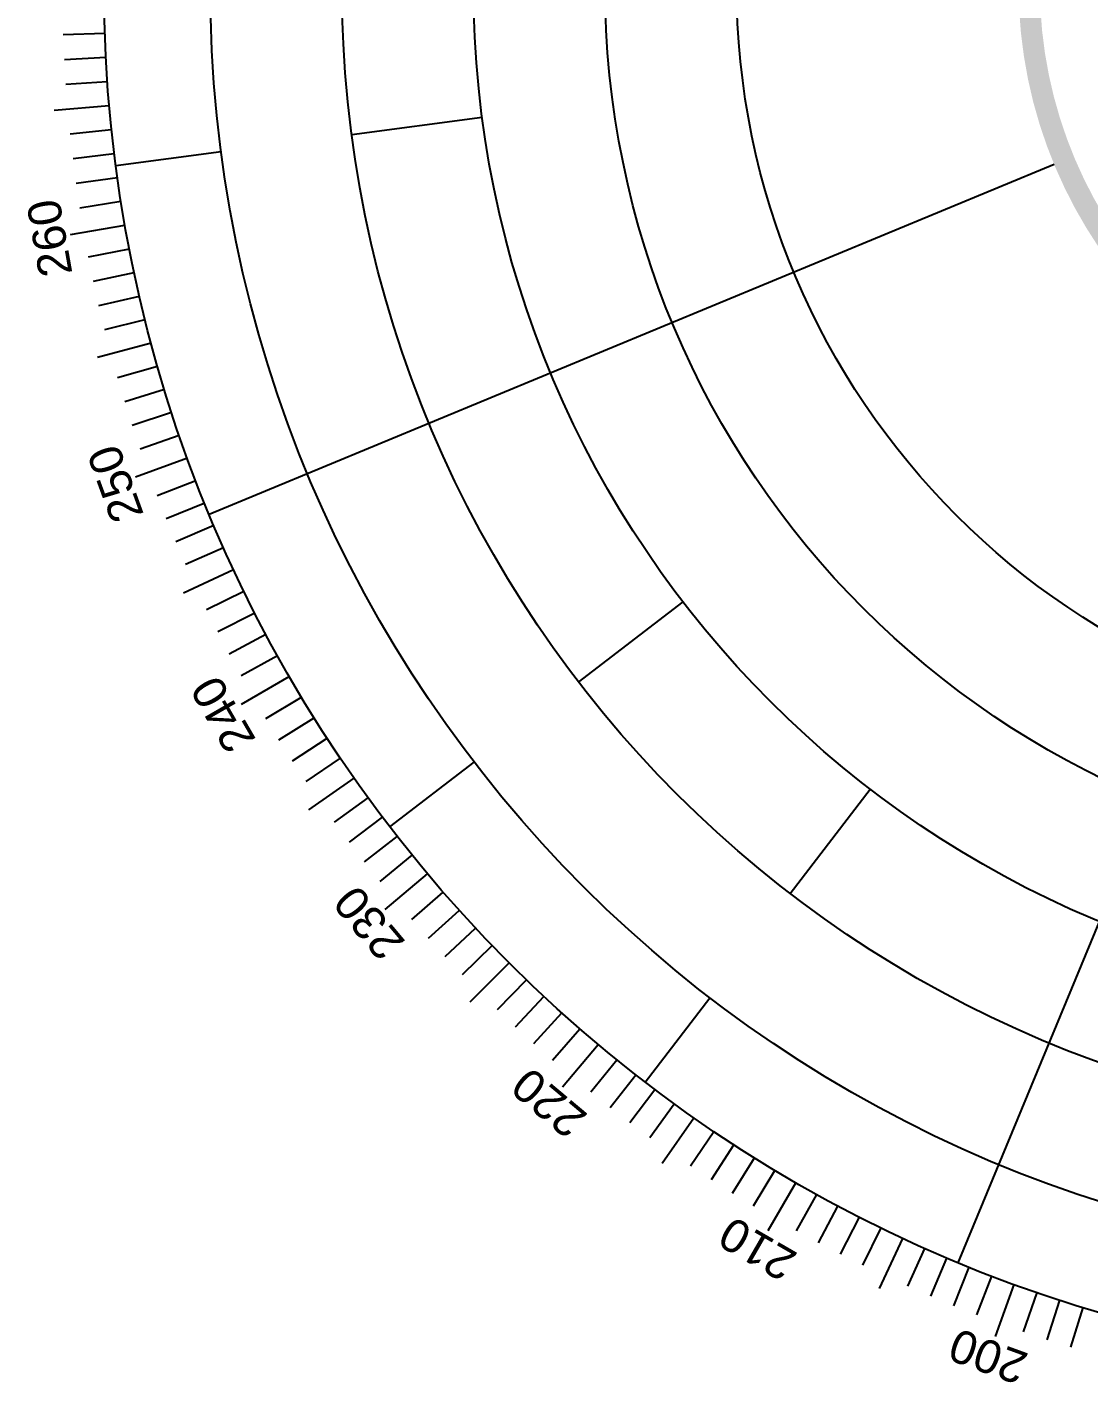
# Model space of a CAD drawing. Header units: inches. Extents: x -42 to 32733, y -42 to 2168.
# Drawn here: x -41.56 to -11.34, y -39.79 to -1.2 of the extents above; entities that cross this region are included whole.
import ezdxf

# ---------------------------------------------------------------- set-up
doc = ezdxf.new("R2010")
doc.units = ezdxf.units.IN
doc.header["$MEASUREMENT"] = 0
doc.styles.add('T1', font='arial.ttf', dxfattribs={"height": 2})

# ---------------------------------------------------------------- blocks, each defined once
blk = doc.blocks.new('QS1')
h = blk.add_hatch(color=8)
h.paths.add_polyline_path([(-339, 0, 1), (339, 0, 1)])
h.paths.add_polyline_path([(323.62, 0, -1), (-323.62, 0, -1)], flags=16)
at = {"color": 123}
for p, q in [((-1029.37, -35.95), (-999.39, -34.9)), ((-1028.59, -53.91), (-998.63, -52.34)), ((-1027.49, -71.85), (-997.56, -69.76)), ((-1024.36, -107.66), (-994.52, -104.53)), ((-1022.32, -125.53), (-992.55, -121.87)), ((-1019.98, -143.35), (-990.27, -139.17)), ((-1017.32, -161.13), (-987.69, -156.43)), ((-1011.08, -196.53), (-981.63, -190.81)), ((-1007.49, -214.15), (-978.15, -207.91)), ((-1003.6, -231.7), (-974.37, -224.95)), ((-999.4, -249.18), (-970.3, -241.92)), ((-990.1, -283.91), (-961.26, -275.64)), ((-984.99, -301.14), (-956.3, -292.37)), ((-979.59, -318.29), (-951.06, -309.02)), ((-973.88, -335.34), (-945.52, -325.57)), ((-961.59, -369.12), (-933.58, -358.37)), ((-955, -385.84), (-927.18, -374.61)), ((-948.12, -402.45), (-920.5, -390.73)), ((-940.95, -418.94), (-913.55, -406.74)), ((-925.76, -451.52), (-898.79, -438.37)), ((-917.74, -467.61), (-891.01, -453.99)), ((-909.44, -483.56), (-882.95, -469.47)), ((-900.86, -499.35), (-874.62, -484.81)), ((-882.88, -530.49), (-857.17, -515.04)), ((-873.49, -545.82), (-848.05, -529.92)), ((-863.83, -560.98), (-838.67, -544.64)), ((-853.91, -575.97), (-829.04, -559.19)), ((-833.29, -605.42), (-809.02, -587.79)), ((-822.59, -619.87), (-798.64, -601.82)), ((-811.65, -634.13), (-788.01, -615.66)), ((-800.46, -648.2), (-777.15, -629.32)), ((-777.35, -675.74), (-754.71, -656.06)), ((-765.44, -689.2), (-743.14, -669.13)), ((-753.29, -702.46), (-731.35, -682)), ((-740.92, -715.5), (-719.34, -694.66)), ((-715.5, -740.92), (-694.66, -719.34)), ((-702.46, -753.29), (-682, -731.35)), ((-689.2, -765.44), (-669.13, -743.14)), ((-675.74, -777.35), (-656.06, -754.71)), ((-648.2, -800.46), (-629.32, -777.15)), ((-634.13, -811.65), (-615.66, -788.01)), ((-619.87, -822.59), (-601.82, -798.64)), ((-605.42, -833.29), (-587.79, -809.02)), ((-575.97, -853.91), (-559.19, -829.04)), ((-560.98, -863.83), (-544.64, -838.67)), ((-545.82, -873.49), (-529.92, -848.05)), ((-530.49, -882.88), (-515.04, -857.17)), ((-499.35, -900.86), (-484.81, -874.62)), ((-483.56, -909.44), (-469.47, -882.95)), ((-467.61, -917.74), (-453.99, -891.01)), ((-451.52, -925.76), (-438.37, -898.79)), ((-418.94, -940.95), (-406.74, -913.55)), ((-402.45, -948.12), (-390.73, -920.5)), ((-385.84, -955), (-374.61, -927.18)), ((-369.12, -961.59), (-358.37, -933.58)), ((-335.34, -973.88), (-325.57, -945.52)), ((-318.29, -979.59), (-309.02, -951.06)), ((-301.14, -984.99), (-292.37, -956.3))]:
    blk.add_line(p, q, dxfattribs=at)
at = {"color": 1}
for p, q in [((-1036.04, -90.64), (-996.19, -87.16)), ((-1024.2, -180.59), (-984.81, -173.65)), ((-1004.56, -269.17), (-965.93, -258.82)), ((-977.28, -355.7), (-939.69, -342.02)), ((-942.56, -439.52), (-906.31, -422.62)), ((-900.67, -520), (-866.03, -500)), ((-851.92, -596.52), (-819.15, -573.58)), ((-796.69, -668.5), (-766.04, -642.79)), ((-735.39, -735.39), (-707.11, -707.11)), ((-668.5, -796.69), (-642.79, -766.04)), ((-596.52, -851.92), (-573.58, -819.15)), ((-520, -900.67), (-500, -866.03)), ((-439.52, -942.56), (-422.62, -906.31)), ((-355.7, -977.28), (-342.02, -939.69))]:
    blk.add_line(p, q, dxfattribs=at)
at = {"color": 5}
for p, q in [((-820.94, -108.08), (-726.64, -95.66)), ((-991.44, -130.53), (-915.24, -120.49)), ((-923.88, -382.68), (-313.2, -129.73)), ((-382.68, -923.88), (-129.73, -313.2)), ((-656.92, -504.07), (-581.46, -446.17)), ((-793.35, -608.76), (-732.37, -561.97)), ((-504.07, -656.92), (-446.17, -581.46)), ((-608.76, -793.35), (-561.97, -732.37))]:
    blk.add_line(p, q, dxfattribs=at)
for radius in [1000, 923.14, 828.02, 732.91, 637.8, 542.69]:
    blk.add_circle((0, 0), radius, dxfattribs=at)
at = {"color": 123, "style": 'T1'}
for s, rotation, p in [('260', 100, (-1022.71, -208.63)), ('250', 110, (-970.94, -383.05)), ('240', 120, (-889.68, -545.83)), ('230', 130, (-781.38, -692.03)), ('220', 140, (-649.34, -817.2)), ('210', 150, (-497.57, -917.54)), ('200', 160, (-330.68, -990.01))]:
    blk.add_text(s, height=24, rotation=rotation, dxfattribs=at).set_placement(p)
blk = doc.blocks.new('QS2')
h = blk.add_hatch(color=8)
h.paths.add_polyline_path([(-339, 0, 1), (339, 0, 1)])
h.paths.add_polyline_path([(323.62, 0, -1), (-323.62, 0, -1)], flags=16)
at = {"color": 123}
for p, q in [((-1029.37, -35.95), (-999.39, -34.9)), ((-1028.59, -53.91), (-998.63, -52.34)), ((-1027.49, -71.85), (-997.56, -69.76)), ((-1024.36, -107.66), (-994.52, -104.53)), ((-1022.32, -125.53), (-992.55, -121.87)), ((-1019.98, -143.35), (-990.27, -139.17)), ((-1017.32, -161.13), (-987.69, -156.43)), ((-1011.08, -196.53), (-981.63, -190.81)), ((-1007.49, -214.15), (-978.15, -207.91)), ((-1003.6, -231.7), (-974.37, -224.95)), ((-999.4, -249.18), (-970.3, -241.92)), ((-990.1, -283.91), (-961.26, -275.64)), ((-984.99, -301.14), (-956.3, -292.37)), ((-979.59, -318.29), (-951.06, -309.02)), ((-973.88, -335.34), (-945.52, -325.57)), ((-961.59, -369.12), (-933.58, -358.37)), ((-955, -385.84), (-927.18, -374.61)), ((-948.12, -402.45), (-920.5, -390.73)), ((-940.95, -418.94), (-913.55, -406.74)), ((-925.76, -451.52), (-898.79, -438.37)), ((-917.74, -467.61), (-891.01, -453.99)), ((-909.44, -483.56), (-882.95, -469.47)), ((-900.86, -499.35), (-874.62, -484.81)), ((-882.88, -530.49), (-857.17, -515.04)), ((-873.49, -545.82), (-848.05, -529.92)), ((-863.83, -560.98), (-838.67, -544.64)), ((-853.91, -575.97), (-829.04, -559.19)), ((-833.29, -605.42), (-809.02, -587.79)), ((-822.59, -619.87), (-798.64, -601.82)), ((-811.65, -634.13), (-788.01, -615.66)), ((-800.46, -648.2), (-777.15, -629.32)), ((-777.35, -675.74), (-754.71, -656.06)), ((-765.44, -689.2), (-743.14, -669.13)), ((-753.29, -702.46), (-731.35, -682)), ((-740.92, -715.5), (-719.34, -694.66)), ((-715.5, -740.92), (-694.66, -719.34)), ((-702.46, -753.29), (-682, -731.35)), ((-689.2, -765.44), (-669.13, -743.14)), ((-675.74, -777.35), (-656.06, -754.71)), ((-648.2, -800.46), (-629.32, -777.15)), ((-634.13, -811.65), (-615.66, -788.01)), ((-619.87, -822.59), (-601.82, -798.64)), ((-605.42, -833.29), (-587.79, -809.02)), ((-575.97, -853.91), (-559.19, -829.04)), ((-560.98, -863.83), (-544.64, -838.67)), ((-545.82, -873.49), (-529.92, -848.05)), ((-530.49, -882.88), (-515.04, -857.17)), ((-499.35, -900.86), (-484.81, -874.62)), ((-483.56, -909.44), (-469.47, -882.95)), ((-467.61, -917.74), (-453.99, -891.01)), ((-451.52, -925.76), (-438.37, -898.79)), ((-418.94, -940.95), (-406.74, -913.55)), ((-402.45, -948.12), (-390.73, -920.5)), ((-385.84, -955), (-374.61, -927.18)), ((-369.12, -961.59), (-358.37, -933.58)), ((-335.34, -973.88), (-325.57, -945.52)), ((-318.29, -979.59), (-309.02, -951.06)), ((-301.14, -984.99), (-292.37, -956.3))]:
    blk.add_line(p, q, dxfattribs=at)
at = {"color": 1}
for p, q in [((-1036.04, -90.64), (-996.19, -87.16)), ((-1024.2, -180.59), (-984.81, -173.65)), ((-1004.56, -269.17), (-965.93, -258.82)), ((-977.28, -355.7), (-939.69, -342.02)), ((-942.56, -439.52), (-906.31, -422.62)), ((-900.67, -520), (-866.03, -500)), ((-851.92, -596.52), (-819.15, -573.58)), ((-796.69, -668.5), (-766.04, -642.79)), ((-735.39, -735.39), (-707.11, -707.11)), ((-668.5, -796.69), (-642.79, -766.04)), ((-596.52, -851.92), (-573.58, -819.15)), ((-520, -900.67), (-500, -866.03)), ((-439.52, -942.56), (-422.62, -906.31)), ((-355.7, -977.28), (-342.02, -939.69))]:
    blk.add_line(p, q, dxfattribs=at)
at = {"color": 5}
for p, q in [((-820.94, -108.08), (-726.64, -95.66)), ((-991.44, -130.53), (-915.24, -120.49)), ((-923.88, -382.68), (-313.2, -129.73)), ((-382.68, -923.88), (-129.73, -313.2)), ((-656.92, -504.07), (-581.46, -446.17)), ((-793.35, -608.76), (-732.37, -561.97)), ((-504.07, -656.92), (-446.17, -581.46)), ((-608.76, -793.35), (-561.97, -732.37))]:
    blk.add_line(p, q, dxfattribs=at)
for radius in [1000, 923.14, 828.02, 732.91, 637.8, 542.69]:
    blk.add_circle((0, 0), radius, dxfattribs=at)
at = {"color": 123, "style": 'T1'}
for s, rotation, p in [('260', 100, (-1022.71, -208.63)), ('250', 110, (-970.94, -383.05)), ('240', 120, (-889.68, -545.83)), ('230', 130, (-781.38, -692.03)), ('220', 140, (-649.34, -817.2)), ('210', 150, (-497.57, -917.54)), ('200', 160, (-330.68, -990.01))]:
    blk.add_text(s, height=24, rotation=rotation, dxfattribs=at).set_placement(p)
blk = doc.blocks.new('QS3')
h = blk.add_hatch(color=8)
h.paths.add_polyline_path([(-339, 0, 1), (339, 0, 1)])
h.paths.add_polyline_path([(323.62, 0, -1), (-323.62, 0, -1)], flags=16)
at = {"color": 123}
for p, q in [((-1029.37, -35.95), (-999.39, -34.9)), ((-1028.59, -53.91), (-998.63, -52.34)), ((-1027.49, -71.85), (-997.56, -69.76)), ((-1024.36, -107.66), (-994.52, -104.53)), ((-1022.32, -125.53), (-992.55, -121.87)), ((-1019.98, -143.35), (-990.27, -139.17)), ((-1017.32, -161.13), (-987.69, -156.43)), ((-1011.08, -196.53), (-981.63, -190.81)), ((-1007.49, -214.15), (-978.15, -207.91)), ((-1003.6, -231.7), (-974.37, -224.95)), ((-999.4, -249.18), (-970.3, -241.92)), ((-990.1, -283.91), (-961.26, -275.64)), ((-984.99, -301.14), (-956.3, -292.37)), ((-979.59, -318.29), (-951.06, -309.02)), ((-973.88, -335.34), (-945.52, -325.57)), ((-961.59, -369.12), (-933.58, -358.37)), ((-955, -385.84), (-927.18, -374.61)), ((-948.12, -402.45), (-920.5, -390.73)), ((-940.95, -418.94), (-913.55, -406.74)), ((-925.76, -451.52), (-898.79, -438.37)), ((-917.74, -467.61), (-891.01, -453.99)), ((-909.44, -483.56), (-882.95, -469.47)), ((-900.86, -499.35), (-874.62, -484.81)), ((-882.88, -530.49), (-857.17, -515.04)), ((-873.49, -545.82), (-848.05, -529.92)), ((-863.83, -560.98), (-838.67, -544.64)), ((-853.91, -575.97), (-829.04, -559.19)), ((-833.29, -605.42), (-809.02, -587.79)), ((-822.59, -619.87), (-798.64, -601.82)), ((-811.65, -634.13), (-788.01, -615.66)), ((-800.46, -648.2), (-777.15, -629.32)), ((-777.35, -675.74), (-754.71, -656.06)), ((-765.44, -689.2), (-743.14, -669.13)), ((-753.29, -702.46), (-731.35, -682)), ((-740.92, -715.5), (-719.34, -694.66)), ((-715.5, -740.92), (-694.66, -719.34)), ((-702.46, -753.29), (-682, -731.35)), ((-689.2, -765.44), (-669.13, -743.14)), ((-675.74, -777.35), (-656.06, -754.71)), ((-648.2, -800.46), (-629.32, -777.15)), ((-634.13, -811.65), (-615.66, -788.01)), ((-619.87, -822.59), (-601.82, -798.64)), ((-605.42, -833.29), (-587.79, -809.02)), ((-575.97, -853.91), (-559.19, -829.04)), ((-560.98, -863.83), (-544.64, -838.67)), ((-545.82, -873.49), (-529.92, -848.05)), ((-530.49, -882.88), (-515.04, -857.17)), ((-499.35, -900.86), (-484.81, -874.62)), ((-483.56, -909.44), (-469.47, -882.95)), ((-467.61, -917.74), (-453.99, -891.01)), ((-451.52, -925.76), (-438.37, -898.79)), ((-418.94, -940.95), (-406.74, -913.55)), ((-402.45, -948.12), (-390.73, -920.5)), ((-385.84, -955), (-374.61, -927.18)), ((-369.12, -961.59), (-358.37, -933.58)), ((-335.34, -973.88), (-325.57, -945.52)), ((-318.29, -979.59), (-309.02, -951.06)), ((-301.14, -984.99), (-292.37, -956.3))]:
    blk.add_line(p, q, dxfattribs=at)
at = {"color": 1}
for p, q in [((-1036.04, -90.64), (-996.19, -87.16)), ((-1024.2, -180.59), (-984.81, -173.65)), ((-1004.56, -269.17), (-965.93, -258.82)), ((-977.28, -355.7), (-939.69, -342.02)), ((-942.56, -439.52), (-906.31, -422.62)), ((-900.67, -520), (-866.03, -500)), ((-851.92, -596.52), (-819.15, -573.58)), ((-796.69, -668.5), (-766.04, -642.79)), ((-735.39, -735.39), (-707.11, -707.11)), ((-668.5, -796.69), (-642.79, -766.04)), ((-596.52, -851.92), (-573.58, -819.15)), ((-520, -900.67), (-500, -866.03)), ((-439.52, -942.56), (-422.62, -906.31)), ((-355.7, -977.28), (-342.02, -939.69))]:
    blk.add_line(p, q, dxfattribs=at)
at = {"color": 5}
for p, q in [((-820.94, -108.08), (-726.64, -95.66)), ((-991.44, -130.53), (-915.24, -120.49)), ((-923.88, -382.68), (-313.2, -129.73)), ((-382.68, -923.88), (-129.73, -313.2)), ((-656.92, -504.07), (-581.46, -446.17)), ((-793.35, -608.76), (-732.37, -561.97)), ((-504.07, -656.92), (-446.17, -581.46)), ((-608.76, -793.35), (-561.97, -732.37))]:
    blk.add_line(p, q, dxfattribs=at)
for radius in [1000, 923.14, 828.02, 732.91, 637.8, 542.69]:
    blk.add_circle((0, 0), radius, dxfattribs=at)
at = {"color": 123, "style": 'T1'}
for s, rotation, p in [('260', 100, (-1022.71, -208.63)), ('250', 110, (-970.94, -383.05)), ('240', 120, (-889.68, -545.83)), ('230', 130, (-781.38, -692.03)), ('220', 140, (-649.34, -817.2)), ('210', 150, (-497.57, -917.54)), ('200', 160, (-330.68, -990.01))]:
    blk.add_text(s, height=24, rotation=rotation, dxfattribs=at).set_placement(p)
blk = doc.blocks.new('QS4')
h = blk.add_hatch(color=8)
h.paths.add_polyline_path([(-339, 0, 1), (339, 0, 1)])
h.paths.add_polyline_path([(323.62, 0, -1), (-323.62, 0, -1)], flags=16)
at = {"color": 123}
for p, q in [((-1029.37, -35.95), (-999.39, -34.9)), ((-1028.59, -53.91), (-998.63, -52.34)), ((-1027.49, -71.85), (-997.56, -69.76)), ((-1024.36, -107.66), (-994.52, -104.53)), ((-1022.32, -125.53), (-992.55, -121.87)), ((-1019.98, -143.35), (-990.27, -139.17)), ((-1017.32, -161.13), (-987.69, -156.43)), ((-1011.08, -196.53), (-981.63, -190.81)), ((-1007.49, -214.15), (-978.15, -207.91)), ((-1003.6, -231.7), (-974.37, -224.95)), ((-999.4, -249.18), (-970.3, -241.92)), ((-990.1, -283.91), (-961.26, -275.64)), ((-984.99, -301.14), (-956.3, -292.37)), ((-979.59, -318.29), (-951.06, -309.02)), ((-973.88, -335.34), (-945.52, -325.57)), ((-961.59, -369.12), (-933.58, -358.37)), ((-955, -385.84), (-927.18, -374.61)), ((-948.12, -402.45), (-920.5, -390.73)), ((-940.95, -418.94), (-913.55, -406.74)), ((-925.76, -451.52), (-898.79, -438.37)), ((-917.74, -467.61), (-891.01, -453.99)), ((-909.44, -483.56), (-882.95, -469.47)), ((-900.86, -499.35), (-874.62, -484.81)), ((-882.88, -530.49), (-857.17, -515.04)), ((-873.49, -545.82), (-848.05, -529.92)), ((-863.83, -560.98), (-838.67, -544.64)), ((-853.91, -575.97), (-829.04, -559.19)), ((-833.29, -605.42), (-809.02, -587.79)), ((-822.59, -619.87), (-798.64, -601.82)), ((-811.65, -634.13), (-788.01, -615.66)), ((-800.46, -648.2), (-777.15, -629.32)), ((-777.35, -675.74), (-754.71, -656.06)), ((-765.44, -689.2), (-743.14, -669.13)), ((-753.29, -702.46), (-731.35, -682)), ((-740.92, -715.5), (-719.34, -694.66)), ((-715.5, -740.92), (-694.66, -719.34)), ((-702.46, -753.29), (-682, -731.35)), ((-689.2, -765.44), (-669.13, -743.14)), ((-675.74, -777.35), (-656.06, -754.71)), ((-648.2, -800.46), (-629.32, -777.15)), ((-634.13, -811.65), (-615.66, -788.01)), ((-619.87, -822.59), (-601.82, -798.64)), ((-605.42, -833.29), (-587.79, -809.02)), ((-575.97, -853.91), (-559.19, -829.04)), ((-560.98, -863.83), (-544.64, -838.67)), ((-545.82, -873.49), (-529.92, -848.05)), ((-530.49, -882.88), (-515.04, -857.17)), ((-499.35, -900.86), (-484.81, -874.62)), ((-483.56, -909.44), (-469.47, -882.95)), ((-467.61, -917.74), (-453.99, -891.01)), ((-451.52, -925.76), (-438.37, -898.79)), ((-418.94, -940.95), (-406.74, -913.55)), ((-402.45, -948.12), (-390.73, -920.5)), ((-385.84, -955), (-374.61, -927.18)), ((-369.12, -961.59), (-358.37, -933.58)), ((-335.34, -973.88), (-325.57, -945.52)), ((-318.29, -979.59), (-309.02, -951.06)), ((-301.14, -984.99), (-292.37, -956.3))]:
    blk.add_line(p, q, dxfattribs=at)
at = {"color": 1}
for p, q in [((-1036.04, -90.64), (-996.19, -87.16)), ((-1024.2, -180.59), (-984.81, -173.65)), ((-1004.56, -269.17), (-965.93, -258.82)), ((-977.28, -355.7), (-939.69, -342.02)), ((-942.56, -439.52), (-906.31, -422.62)), ((-900.67, -520), (-866.03, -500)), ((-851.92, -596.52), (-819.15, -573.58)), ((-796.69, -668.5), (-766.04, -642.79)), ((-735.39, -735.39), (-707.11, -707.11)), ((-668.5, -796.69), (-642.79, -766.04)), ((-596.52, -851.92), (-573.58, -819.15)), ((-520, -900.67), (-500, -866.03)), ((-439.52, -942.56), (-422.62, -906.31)), ((-355.7, -977.28), (-342.02, -939.69))]:
    blk.add_line(p, q, dxfattribs=at)
at = {"color": 5}
for p, q in [((-820.94, -108.08), (-726.64, -95.66)), ((-991.44, -130.53), (-915.24, -120.49)), ((-923.88, -382.68), (-313.2, -129.73)), ((-382.68, -923.88), (-129.73, -313.2)), ((-656.92, -504.07), (-581.46, -446.17)), ((-793.35, -608.76), (-732.37, -561.97)), ((-504.07, -656.92), (-446.17, -581.46)), ((-608.76, -793.35), (-561.97, -732.37))]:
    blk.add_line(p, q, dxfattribs=at)
for radius in [1000, 923.14, 828.02, 732.91, 637.8, 542.69]:
    blk.add_circle((0, 0), radius, dxfattribs=at)
at = {"color": 123, "style": 'T1'}
for s, rotation, p in [('260', 100, (-1022.71, -208.63)), ('250', 110, (-970.94, -383.05)), ('240', 120, (-889.68, -545.83)), ('230', 130, (-781.38, -692.03)), ('220', 140, (-649.34, -817.2)), ('210', 150, (-497.57, -917.54)), ('200', 160, (-330.68, -990.01))]:
    blk.add_text(s, height=24, rotation=rotation, dxfattribs=at).set_placement(p)
blk = doc.blocks.new('QS5')
h = blk.add_hatch(color=8)
h.paths.add_polyline_path([(-339, 0, 1), (339, 0, 1)])
h.paths.add_polyline_path([(323.62, 0, -1), (-323.62, 0, -1)], flags=16)
at = {"color": 123}
for p, q in [((-1029.37, -35.95), (-999.39, -34.9)), ((-1028.59, -53.91), (-998.63, -52.34)), ((-1027.49, -71.85), (-997.56, -69.76)), ((-1024.36, -107.66), (-994.52, -104.53)), ((-1022.32, -125.53), (-992.55, -121.87)), ((-1019.98, -143.35), (-990.27, -139.17)), ((-1017.32, -161.13), (-987.69, -156.43)), ((-1011.08, -196.53), (-981.63, -190.81)), ((-1007.49, -214.15), (-978.15, -207.91)), ((-1003.6, -231.7), (-974.37, -224.95)), ((-999.4, -249.18), (-970.3, -241.92)), ((-990.1, -283.91), (-961.26, -275.64)), ((-984.99, -301.14), (-956.3, -292.37)), ((-979.59, -318.29), (-951.06, -309.02)), ((-973.88, -335.34), (-945.52, -325.57)), ((-961.59, -369.12), (-933.58, -358.37)), ((-955, -385.84), (-927.18, -374.61)), ((-948.12, -402.45), (-920.5, -390.73)), ((-940.95, -418.94), (-913.55, -406.74)), ((-925.76, -451.52), (-898.79, -438.37)), ((-917.74, -467.61), (-891.01, -453.99)), ((-909.44, -483.56), (-882.95, -469.47)), ((-900.86, -499.35), (-874.62, -484.81)), ((-882.88, -530.49), (-857.17, -515.04)), ((-873.49, -545.82), (-848.05, -529.92)), ((-863.83, -560.98), (-838.67, -544.64)), ((-853.91, -575.97), (-829.04, -559.19)), ((-833.29, -605.42), (-809.02, -587.79)), ((-822.59, -619.87), (-798.64, -601.82)), ((-811.65, -634.13), (-788.01, -615.66)), ((-800.46, -648.2), (-777.15, -629.32)), ((-777.35, -675.74), (-754.71, -656.06)), ((-765.44, -689.2), (-743.14, -669.13)), ((-753.29, -702.46), (-731.35, -682)), ((-740.92, -715.5), (-719.34, -694.66)), ((-715.5, -740.92), (-694.66, -719.34)), ((-702.46, -753.29), (-682, -731.35)), ((-689.2, -765.44), (-669.13, -743.14)), ((-675.74, -777.35), (-656.06, -754.71)), ((-648.2, -800.46), (-629.32, -777.15)), ((-634.13, -811.65), (-615.66, -788.01)), ((-619.87, -822.59), (-601.82, -798.64)), ((-605.42, -833.29), (-587.79, -809.02)), ((-575.97, -853.91), (-559.19, -829.04)), ((-560.98, -863.83), (-544.64, -838.67)), ((-545.82, -873.49), (-529.92, -848.05)), ((-530.49, -882.88), (-515.04, -857.17)), ((-499.35, -900.86), (-484.81, -874.62)), ((-483.56, -909.44), (-469.47, -882.95)), ((-467.61, -917.74), (-453.99, -891.01)), ((-451.52, -925.76), (-438.37, -898.79)), ((-418.94, -940.95), (-406.74, -913.55)), ((-402.45, -948.12), (-390.73, -920.5)), ((-385.84, -955), (-374.61, -927.18)), ((-369.12, -961.59), (-358.37, -933.58)), ((-335.34, -973.88), (-325.57, -945.52)), ((-318.29, -979.59), (-309.02, -951.06)), ((-301.14, -984.99), (-292.37, -956.3))]:
    blk.add_line(p, q, dxfattribs=at)
at = {"color": 1}
for p, q in [((-1036.04, -90.64), (-996.19, -87.16)), ((-1024.2, -180.59), (-984.81, -173.65)), ((-1004.56, -269.17), (-965.93, -258.82)), ((-977.28, -355.7), (-939.69, -342.02)), ((-942.56, -439.52), (-906.31, -422.62)), ((-900.67, -520), (-866.03, -500)), ((-851.92, -596.52), (-819.15, -573.58)), ((-796.69, -668.5), (-766.04, -642.79)), ((-735.39, -735.39), (-707.11, -707.11)), ((-668.5, -796.69), (-642.79, -766.04)), ((-596.52, -851.92), (-573.58, -819.15)), ((-520, -900.67), (-500, -866.03)), ((-439.52, -942.56), (-422.62, -906.31)), ((-355.7, -977.28), (-342.02, -939.69))]:
    blk.add_line(p, q, dxfattribs=at)
at = {"color": 5}
for p, q in [((-820.94, -108.08), (-726.64, -95.66)), ((-991.44, -130.53), (-915.24, -120.49)), ((-923.88, -382.68), (-313.2, -129.73)), ((-382.68, -923.88), (-129.73, -313.2)), ((-656.92, -504.07), (-581.46, -446.17)), ((-793.35, -608.76), (-732.37, -561.97)), ((-504.07, -656.92), (-446.17, -581.46)), ((-608.76, -793.35), (-561.97, -732.37))]:
    blk.add_line(p, q, dxfattribs=at)
for radius in [1000, 923.14, 828.02, 732.91, 637.8, 542.69]:
    blk.add_circle((0, 0), radius, dxfattribs=at)
at = {"color": 123, "style": 'T1'}
for s, rotation, p in [('260', 100, (-1022.71, -208.63)), ('250', 110, (-970.94, -383.05)), ('240', 120, (-889.68, -545.83)), ('230', 130, (-781.38, -692.03)), ('220', 140, (-649.34, -817.2)), ('210', 150, (-497.57, -917.54)), ('200', 160, (-330.68, -990.01))]:
    blk.add_text(s, height=24, rotation=rotation, dxfattribs=at).set_placement(p)
blk = doc.blocks.new('QS6')
h = blk.add_hatch(color=8)
h.paths.add_polyline_path([(-339, 0, 1), (339, 0, 1)])
h.paths.add_polyline_path([(323.62, 0, -1), (-323.62, 0, -1)], flags=16)
at = {"color": 123}
for p, q in [((-1029.37, -35.95), (-999.39, -34.9)), ((-1028.59, -53.91), (-998.63, -52.34)), ((-1027.49, -71.85), (-997.56, -69.76)), ((-1024.36, -107.66), (-994.52, -104.53)), ((-1022.32, -125.53), (-992.55, -121.87)), ((-1019.98, -143.35), (-990.27, -139.17)), ((-1017.32, -161.13), (-987.69, -156.43)), ((-1011.08, -196.53), (-981.63, -190.81)), ((-1007.49, -214.15), (-978.15, -207.91)), ((-1003.6, -231.7), (-974.37, -224.95)), ((-999.4, -249.18), (-970.3, -241.92)), ((-990.1, -283.91), (-961.26, -275.64)), ((-984.99, -301.14), (-956.3, -292.37)), ((-979.59, -318.29), (-951.06, -309.02)), ((-973.88, -335.34), (-945.52, -325.57)), ((-961.59, -369.12), (-933.58, -358.37)), ((-955, -385.84), (-927.18, -374.61)), ((-948.12, -402.45), (-920.5, -390.73)), ((-940.95, -418.94), (-913.55, -406.74)), ((-925.76, -451.52), (-898.79, -438.37)), ((-917.74, -467.61), (-891.01, -453.99)), ((-909.44, -483.56), (-882.95, -469.47)), ((-900.86, -499.35), (-874.62, -484.81)), ((-882.88, -530.49), (-857.17, -515.04)), ((-873.49, -545.82), (-848.05, -529.92)), ((-863.83, -560.98), (-838.67, -544.64)), ((-853.91, -575.97), (-829.04, -559.19)), ((-833.29, -605.42), (-809.02, -587.79)), ((-822.59, -619.87), (-798.64, -601.82)), ((-811.65, -634.13), (-788.01, -615.66)), ((-800.46, -648.2), (-777.15, -629.32)), ((-777.35, -675.74), (-754.71, -656.06)), ((-765.44, -689.2), (-743.14, -669.13)), ((-753.29, -702.46), (-731.35, -682)), ((-740.92, -715.5), (-719.34, -694.66)), ((-715.5, -740.92), (-694.66, -719.34)), ((-702.46, -753.29), (-682, -731.35)), ((-689.2, -765.44), (-669.13, -743.14)), ((-675.74, -777.35), (-656.06, -754.71)), ((-648.2, -800.46), (-629.32, -777.15)), ((-634.13, -811.65), (-615.66, -788.01)), ((-619.87, -822.59), (-601.82, -798.64)), ((-605.42, -833.29), (-587.79, -809.02)), ((-575.97, -853.91), (-559.19, -829.04)), ((-560.98, -863.83), (-544.64, -838.67)), ((-545.82, -873.49), (-529.92, -848.05)), ((-530.49, -882.88), (-515.04, -857.17)), ((-499.35, -900.86), (-484.81, -874.62)), ((-483.56, -909.44), (-469.47, -882.95)), ((-467.61, -917.74), (-453.99, -891.01)), ((-451.52, -925.76), (-438.37, -898.79)), ((-418.94, -940.95), (-406.74, -913.55)), ((-402.45, -948.12), (-390.73, -920.5)), ((-385.84, -955), (-374.61, -927.18)), ((-369.12, -961.59), (-358.37, -933.58)), ((-335.34, -973.88), (-325.57, -945.52)), ((-318.29, -979.59), (-309.02, -951.06)), ((-301.14, -984.99), (-292.37, -956.3))]:
    blk.add_line(p, q, dxfattribs=at)
at = {"color": 1}
for p, q in [((-1036.04, -90.64), (-996.19, -87.16)), ((-1024.2, -180.59), (-984.81, -173.65)), ((-1004.56, -269.17), (-965.93, -258.82)), ((-977.28, -355.7), (-939.69, -342.02)), ((-942.56, -439.52), (-906.31, -422.62)), ((-900.67, -520), (-866.03, -500)), ((-851.92, -596.52), (-819.15, -573.58)), ((-796.69, -668.5), (-766.04, -642.79)), ((-735.39, -735.39), (-707.11, -707.11)), ((-668.5, -796.69), (-642.79, -766.04)), ((-596.52, -851.92), (-573.58, -819.15)), ((-520, -900.67), (-500, -866.03)), ((-439.52, -942.56), (-422.62, -906.31)), ((-355.7, -977.28), (-342.02, -939.69))]:
    blk.add_line(p, q, dxfattribs=at)
at = {"color": 5}
for p, q in [((-820.94, -108.08), (-726.64, -95.66)), ((-991.44, -130.53), (-915.24, -120.49)), ((-923.88, -382.68), (-313.2, -129.73)), ((-382.68, -923.88), (-129.73, -313.2)), ((-656.92, -504.07), (-581.46, -446.17)), ((-793.35, -608.76), (-732.37, -561.97)), ((-504.07, -656.92), (-446.17, -581.46)), ((-608.76, -793.35), (-561.97, -732.37))]:
    blk.add_line(p, q, dxfattribs=at)
for radius in [1000, 923.14, 828.02, 732.91, 637.8, 542.69]:
    blk.add_circle((0, 0), radius, dxfattribs=at)
at = {"color": 123, "style": 'T1'}
for s, rotation, p in [('260', 100, (-1022.71, -208.63)), ('250', 110, (-970.94, -383.05)), ('240', 120, (-889.68, -545.83)), ('230', 130, (-781.38, -692.03)), ('220', 140, (-649.34, -817.2)), ('210', 150, (-497.57, -917.54)), ('200', 160, (-330.68, -990.01))]:
    blk.add_text(s, height=24, rotation=rotation, dxfattribs=at).set_placement(p)
blk = doc.blocks.new('QS7')
h = blk.add_hatch(color=8)
h.paths.add_polyline_path([(-339, 0, 1), (339, 0, 1)])
h.paths.add_polyline_path([(323.62, 0, -1), (-323.62, 0, -1)], flags=16)
at = {"color": 123}
for p, q in [((-1029.37, -35.95), (-999.39, -34.9)), ((-1028.59, -53.91), (-998.63, -52.34)), ((-1027.49, -71.85), (-997.56, -69.76)), ((-1024.36, -107.66), (-994.52, -104.53)), ((-1022.32, -125.53), (-992.55, -121.87)), ((-1019.98, -143.35), (-990.27, -139.17)), ((-1017.32, -161.13), (-987.69, -156.43)), ((-1011.08, -196.53), (-981.63, -190.81)), ((-1007.49, -214.15), (-978.15, -207.91)), ((-1003.6, -231.7), (-974.37, -224.95)), ((-999.4, -249.18), (-970.3, -241.92)), ((-990.1, -283.91), (-961.26, -275.64)), ((-984.99, -301.14), (-956.3, -292.37)), ((-979.59, -318.29), (-951.06, -309.02)), ((-973.88, -335.34), (-945.52, -325.57)), ((-961.59, -369.12), (-933.58, -358.37)), ((-955, -385.84), (-927.18, -374.61)), ((-948.12, -402.45), (-920.5, -390.73)), ((-940.95, -418.94), (-913.55, -406.74)), ((-925.76, -451.52), (-898.79, -438.37)), ((-917.74, -467.61), (-891.01, -453.99)), ((-909.44, -483.56), (-882.95, -469.47)), ((-900.86, -499.35), (-874.62, -484.81)), ((-882.88, -530.49), (-857.17, -515.04)), ((-873.49, -545.82), (-848.05, -529.92)), ((-863.83, -560.98), (-838.67, -544.64)), ((-853.91, -575.97), (-829.04, -559.19)), ((-833.29, -605.42), (-809.02, -587.79)), ((-822.59, -619.87), (-798.64, -601.82)), ((-811.65, -634.13), (-788.01, -615.66)), ((-800.46, -648.2), (-777.15, -629.32)), ((-777.35, -675.74), (-754.71, -656.06)), ((-765.44, -689.2), (-743.14, -669.13)), ((-753.29, -702.46), (-731.35, -682)), ((-740.92, -715.5), (-719.34, -694.66)), ((-715.5, -740.92), (-694.66, -719.34)), ((-702.46, -753.29), (-682, -731.35)), ((-689.2, -765.44), (-669.13, -743.14)), ((-675.74, -777.35), (-656.06, -754.71)), ((-648.2, -800.46), (-629.32, -777.15)), ((-634.13, -811.65), (-615.66, -788.01)), ((-619.87, -822.59), (-601.82, -798.64)), ((-605.42, -833.29), (-587.79, -809.02)), ((-575.97, -853.91), (-559.19, -829.04)), ((-560.98, -863.83), (-544.64, -838.67)), ((-545.82, -873.49), (-529.92, -848.05)), ((-530.49, -882.88), (-515.04, -857.17)), ((-499.35, -900.86), (-484.81, -874.62)), ((-483.56, -909.44), (-469.47, -882.95)), ((-467.61, -917.74), (-453.99, -891.01)), ((-451.52, -925.76), (-438.37, -898.79)), ((-418.94, -940.95), (-406.74, -913.55)), ((-402.45, -948.12), (-390.73, -920.5)), ((-385.84, -955), (-374.61, -927.18)), ((-369.12, -961.59), (-358.37, -933.58)), ((-335.34, -973.88), (-325.57, -945.52)), ((-318.29, -979.59), (-309.02, -951.06)), ((-301.14, -984.99), (-292.37, -956.3))]:
    blk.add_line(p, q, dxfattribs=at)
at = {"color": 1}
for p, q in [((-1036.04, -90.64), (-996.19, -87.16)), ((-1024.2, -180.59), (-984.81, -173.65)), ((-1004.56, -269.17), (-965.93, -258.82)), ((-977.28, -355.7), (-939.69, -342.02)), ((-942.56, -439.52), (-906.31, -422.62)), ((-900.67, -520), (-866.03, -500)), ((-851.92, -596.52), (-819.15, -573.58)), ((-796.69, -668.5), (-766.04, -642.79)), ((-735.39, -735.39), (-707.11, -707.11)), ((-668.5, -796.69), (-642.79, -766.04)), ((-596.52, -851.92), (-573.58, -819.15)), ((-520, -900.67), (-500, -866.03)), ((-439.52, -942.56), (-422.62, -906.31)), ((-355.7, -977.28), (-342.02, -939.69))]:
    blk.add_line(p, q, dxfattribs=at)
at = {"color": 5}
for p, q in [((-820.94, -108.08), (-726.64, -95.66)), ((-991.44, -130.53), (-915.24, -120.49)), ((-923.88, -382.68), (-313.2, -129.73)), ((-382.68, -923.88), (-129.73, -313.2)), ((-656.92, -504.07), (-581.46, -446.17)), ((-793.35, -608.76), (-732.37, -561.97)), ((-504.07, -656.92), (-446.17, -581.46)), ((-608.76, -793.35), (-561.97, -732.37))]:
    blk.add_line(p, q, dxfattribs=at)
for radius in [1000, 923.14, 828.02, 732.91, 637.8, 542.69]:
    blk.add_circle((0, 0), radius, dxfattribs=at)
at = {"color": 123, "style": 'T1'}
for s, rotation, p in [('260', 100, (-1022.71, -208.63)), ('250', 110, (-970.94, -383.05)), ('240', 120, (-889.68, -545.83)), ('230', 130, (-781.38, -692.03)), ('220', 140, (-649.34, -817.2)), ('210', 150, (-497.57, -917.54)), ('200', 160, (-330.68, -990.01))]:
    blk.add_text(s, height=24, rotation=rotation, dxfattribs=at).set_placement(p)
blk = doc.blocks.new('QS8')
h = blk.add_hatch(color=8)
h.paths.add_polyline_path([(-339, 0, 1), (339, 0, 1)])
h.paths.add_polyline_path([(323.62, 0, -1), (-323.62, 0, -1)], flags=16)
at = {"color": 123}
for p, q in [((-1029.37, -35.95), (-999.39, -34.9)), ((-1028.59, -53.91), (-998.63, -52.34)), ((-1027.49, -71.85), (-997.56, -69.76)), ((-1024.36, -107.66), (-994.52, -104.53)), ((-1022.32, -125.53), (-992.55, -121.87)), ((-1019.98, -143.35), (-990.27, -139.17)), ((-1017.32, -161.13), (-987.69, -156.43)), ((-1011.08, -196.53), (-981.63, -190.81)), ((-1007.49, -214.15), (-978.15, -207.91)), ((-1003.6, -231.7), (-974.37, -224.95)), ((-999.4, -249.18), (-970.3, -241.92)), ((-990.1, -283.91), (-961.26, -275.64)), ((-984.99, -301.14), (-956.3, -292.37)), ((-979.59, -318.29), (-951.06, -309.02)), ((-973.88, -335.34), (-945.52, -325.57)), ((-961.59, -369.12), (-933.58, -358.37)), ((-955, -385.84), (-927.18, -374.61)), ((-948.12, -402.45), (-920.5, -390.73)), ((-940.95, -418.94), (-913.55, -406.74)), ((-925.76, -451.52), (-898.79, -438.37)), ((-917.74, -467.61), (-891.01, -453.99)), ((-909.44, -483.56), (-882.95, -469.47)), ((-900.86, -499.35), (-874.62, -484.81)), ((-882.88, -530.49), (-857.17, -515.04)), ((-873.49, -545.82), (-848.05, -529.92)), ((-863.83, -560.98), (-838.67, -544.64)), ((-853.91, -575.97), (-829.04, -559.19)), ((-833.29, -605.42), (-809.02, -587.79)), ((-822.59, -619.87), (-798.64, -601.82)), ((-811.65, -634.13), (-788.01, -615.66)), ((-800.46, -648.2), (-777.15, -629.32)), ((-777.35, -675.74), (-754.71, -656.06)), ((-765.44, -689.2), (-743.14, -669.13)), ((-753.29, -702.46), (-731.35, -682)), ((-740.92, -715.5), (-719.34, -694.66)), ((-715.5, -740.92), (-694.66, -719.34)), ((-702.46, -753.29), (-682, -731.35)), ((-689.2, -765.44), (-669.13, -743.14)), ((-675.74, -777.35), (-656.06, -754.71)), ((-648.2, -800.46), (-629.32, -777.15)), ((-634.13, -811.65), (-615.66, -788.01)), ((-619.87, -822.59), (-601.82, -798.64)), ((-605.42, -833.29), (-587.79, -809.02)), ((-575.97, -853.91), (-559.19, -829.04)), ((-560.98, -863.83), (-544.64, -838.67)), ((-545.82, -873.49), (-529.92, -848.05)), ((-530.49, -882.88), (-515.04, -857.17)), ((-499.35, -900.86), (-484.81, -874.62)), ((-483.56, -909.44), (-469.47, -882.95)), ((-467.61, -917.74), (-453.99, -891.01)), ((-451.52, -925.76), (-438.37, -898.79)), ((-418.94, -940.95), (-406.74, -913.55)), ((-402.45, -948.12), (-390.73, -920.5)), ((-385.84, -955), (-374.61, -927.18)), ((-369.12, -961.59), (-358.37, -933.58)), ((-335.34, -973.88), (-325.57, -945.52)), ((-318.29, -979.59), (-309.02, -951.06)), ((-301.14, -984.99), (-292.37, -956.3))]:
    blk.add_line(p, q, dxfattribs=at)
at = {"color": 1}
for p, q in [((-1036.04, -90.64), (-996.19, -87.16)), ((-1024.2, -180.59), (-984.81, -173.65)), ((-1004.56, -269.17), (-965.93, -258.82)), ((-977.28, -355.7), (-939.69, -342.02)), ((-942.56, -439.52), (-906.31, -422.62)), ((-900.67, -520), (-866.03, -500)), ((-851.92, -596.52), (-819.15, -573.58)), ((-796.69, -668.5), (-766.04, -642.79)), ((-735.39, -735.39), (-707.11, -707.11)), ((-668.5, -796.69), (-642.79, -766.04)), ((-596.52, -851.92), (-573.58, -819.15)), ((-520, -900.67), (-500, -866.03)), ((-439.52, -942.56), (-422.62, -906.31)), ((-355.7, -977.28), (-342.02, -939.69))]:
    blk.add_line(p, q, dxfattribs=at)
at = {"color": 5}
for p, q in [((-820.94, -108.08), (-726.64, -95.66)), ((-991.44, -130.53), (-915.24, -120.49)), ((-923.88, -382.68), (-313.2, -129.73)), ((-382.68, -923.88), (-129.73, -313.2)), ((-656.92, -504.07), (-581.46, -446.17)), ((-793.35, -608.76), (-732.37, -561.97)), ((-504.07, -656.92), (-446.17, -581.46)), ((-608.76, -793.35), (-561.97, -732.37))]:
    blk.add_line(p, q, dxfattribs=at)
for radius in [1000, 923.14, 828.02, 732.91, 637.8, 542.69]:
    blk.add_circle((0, 0), radius, dxfattribs=at)
at = {"color": 123, "style": 'T1'}
for s, rotation, p in [('260', 100, (-1022.71, -208.63)), ('250', 110, (-970.94, -383.05)), ('240', 120, (-889.68, -545.83)), ('230', 130, (-781.38, -692.03)), ('220', 140, (-649.34, -817.2)), ('210', 150, (-497.57, -917.54)), ('200', 160, (-330.68, -990.01))]:
    blk.add_text(s, height=24, rotation=rotation, dxfattribs=at).set_placement(p)
blk = doc.blocks.new('QS9')
h = blk.add_hatch(color=8)
h.paths.add_polyline_path([(-339, 0, 1), (339, 0, 1)])
h.paths.add_polyline_path([(323.62, 0, -1), (-323.62, 0, -1)], flags=16)
at = {"color": 123}
for p, q in [((-1029.37, -35.95), (-999.39, -34.9)), ((-1028.59, -53.91), (-998.63, -52.34)), ((-1027.49, -71.85), (-997.56, -69.76)), ((-1024.36, -107.66), (-994.52, -104.53)), ((-1022.32, -125.53), (-992.55, -121.87)), ((-1019.98, -143.35), (-990.27, -139.17)), ((-1017.32, -161.13), (-987.69, -156.43)), ((-1011.08, -196.53), (-981.63, -190.81)), ((-1007.49, -214.15), (-978.15, -207.91)), ((-1003.6, -231.7), (-974.37, -224.95)), ((-999.4, -249.18), (-970.3, -241.92)), ((-990.1, -283.91), (-961.26, -275.64)), ((-984.99, -301.14), (-956.3, -292.37)), ((-979.59, -318.29), (-951.06, -309.02)), ((-973.88, -335.34), (-945.52, -325.57)), ((-961.59, -369.12), (-933.58, -358.37)), ((-955, -385.84), (-927.18, -374.61)), ((-948.12, -402.45), (-920.5, -390.73)), ((-940.95, -418.94), (-913.55, -406.74)), ((-925.76, -451.52), (-898.79, -438.37)), ((-917.74, -467.61), (-891.01, -453.99)), ((-909.44, -483.56), (-882.95, -469.47)), ((-900.86, -499.35), (-874.62, -484.81)), ((-882.88, -530.49), (-857.17, -515.04)), ((-873.49, -545.82), (-848.05, -529.92)), ((-863.83, -560.98), (-838.67, -544.64)), ((-853.91, -575.97), (-829.04, -559.19)), ((-833.29, -605.42), (-809.02, -587.79)), ((-822.59, -619.87), (-798.64, -601.82)), ((-811.65, -634.13), (-788.01, -615.66)), ((-800.46, -648.2), (-777.15, -629.32)), ((-777.35, -675.74), (-754.71, -656.06)), ((-765.44, -689.2), (-743.14, -669.13)), ((-753.29, -702.46), (-731.35, -682)), ((-740.92, -715.5), (-719.34, -694.66)), ((-715.5, -740.92), (-694.66, -719.34)), ((-702.46, -753.29), (-682, -731.35)), ((-689.2, -765.44), (-669.13, -743.14)), ((-675.74, -777.35), (-656.06, -754.71)), ((-648.2, -800.46), (-629.32, -777.15)), ((-634.13, -811.65), (-615.66, -788.01)), ((-619.87, -822.59), (-601.82, -798.64)), ((-605.42, -833.29), (-587.79, -809.02)), ((-575.97, -853.91), (-559.19, -829.04)), ((-560.98, -863.83), (-544.64, -838.67)), ((-545.82, -873.49), (-529.92, -848.05)), ((-530.49, -882.88), (-515.04, -857.17)), ((-499.35, -900.86), (-484.81, -874.62)), ((-483.56, -909.44), (-469.47, -882.95)), ((-467.61, -917.74), (-453.99, -891.01)), ((-451.52, -925.76), (-438.37, -898.79)), ((-418.94, -940.95), (-406.74, -913.55)), ((-402.45, -948.12), (-390.73, -920.5)), ((-385.84, -955), (-374.61, -927.18)), ((-369.12, -961.59), (-358.37, -933.58)), ((-335.34, -973.88), (-325.57, -945.52)), ((-318.29, -979.59), (-309.02, -951.06)), ((-301.14, -984.99), (-292.37, -956.3))]:
    blk.add_line(p, q, dxfattribs=at)
at = {"color": 1}
for p, q in [((-1036.04, -90.64), (-996.19, -87.16)), ((-1024.2, -180.59), (-984.81, -173.65)), ((-1004.56, -269.17), (-965.93, -258.82)), ((-977.28, -355.7), (-939.69, -342.02)), ((-942.56, -439.52), (-906.31, -422.62)), ((-900.67, -520), (-866.03, -500)), ((-851.92, -596.52), (-819.15, -573.58)), ((-796.69, -668.5), (-766.04, -642.79)), ((-735.39, -735.39), (-707.11, -707.11)), ((-668.5, -796.69), (-642.79, -766.04)), ((-596.52, -851.92), (-573.58, -819.15)), ((-520, -900.67), (-500, -866.03)), ((-439.52, -942.56), (-422.62, -906.31)), ((-355.7, -977.28), (-342.02, -939.69))]:
    blk.add_line(p, q, dxfattribs=at)
at = {"color": 5}
for p, q in [((-820.94, -108.08), (-726.64, -95.66)), ((-991.44, -130.53), (-915.24, -120.49)), ((-923.88, -382.68), (-313.2, -129.73)), ((-382.68, -923.88), (-129.73, -313.2)), ((-656.92, -504.07), (-581.46, -446.17)), ((-793.35, -608.76), (-732.37, -561.97)), ((-504.07, -656.92), (-446.17, -581.46)), ((-608.76, -793.35), (-561.97, -732.37))]:
    blk.add_line(p, q, dxfattribs=at)
for radius in [1000, 923.14, 828.02, 732.91, 637.8, 542.69]:
    blk.add_circle((0, 0), radius, dxfattribs=at)
at = {"color": 123, "style": 'T1'}
for s, rotation, p in [('260', 100, (-1022.71, -208.63)), ('250', 110, (-970.94, -383.05)), ('240', 120, (-889.68, -545.83)), ('230', 130, (-781.38, -692.03)), ('220', 140, (-649.34, -817.2)), ('210', 150, (-497.57, -917.54)), ('200', 160, (-330.68, -990.01))]:
    blk.add_text(s, height=24, rotation=rotation, dxfattribs=at).set_placement(p)

msp = doc.modelspace()

# ---------------------------------------------------------------- block references
at = {"xscale": 0.03937007874015748, "yscale": 0.03937007874015748, "zscale": 0.03937007874015748}
for name in ['QS1', 'QS2', 'QS3', 'QS4', 'QS5', 'QS6', 'QS7', 'QS8', 'QS9']:
    msp.add_blockref(name, (0, 0), dxfattribs=at)

doc.saveas('drawing.dxf')
